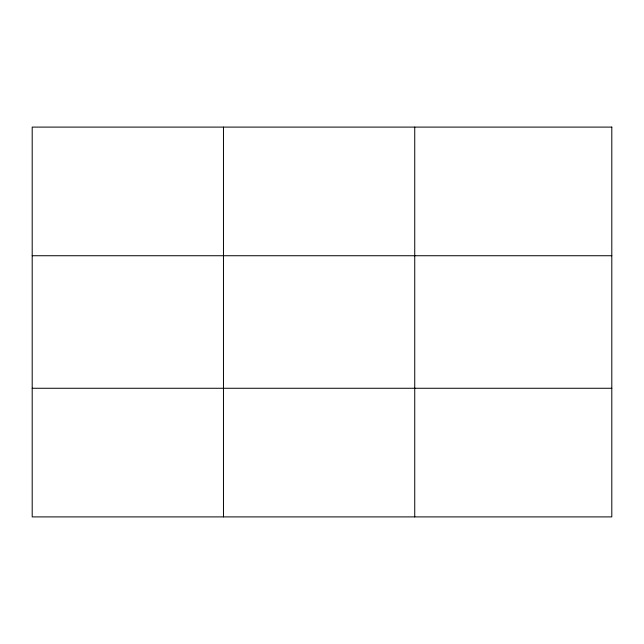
<?xml version="1.0" encoding="UTF-8"?>
<svg xmlns="http://www.w3.org/2000/svg" width="644" height="644" viewBox="0 0 644 644"><rect width="100%" height="100%" fill="white"/><g stroke="black" fill="none" stroke-linecap="round" stroke-linejoin="round"><path stroke-width="0.97" d="M223.468 127.101L223.468 516.899M414.736 127.101L414.736 516.899M32.2 255.732L611.8 255.732M32.2 388.268L611.8 388.268M611.8 127.101L611.8 516.899L32.2 516.899L32.2 127.101L611.8 127.101"/></g></svg>
